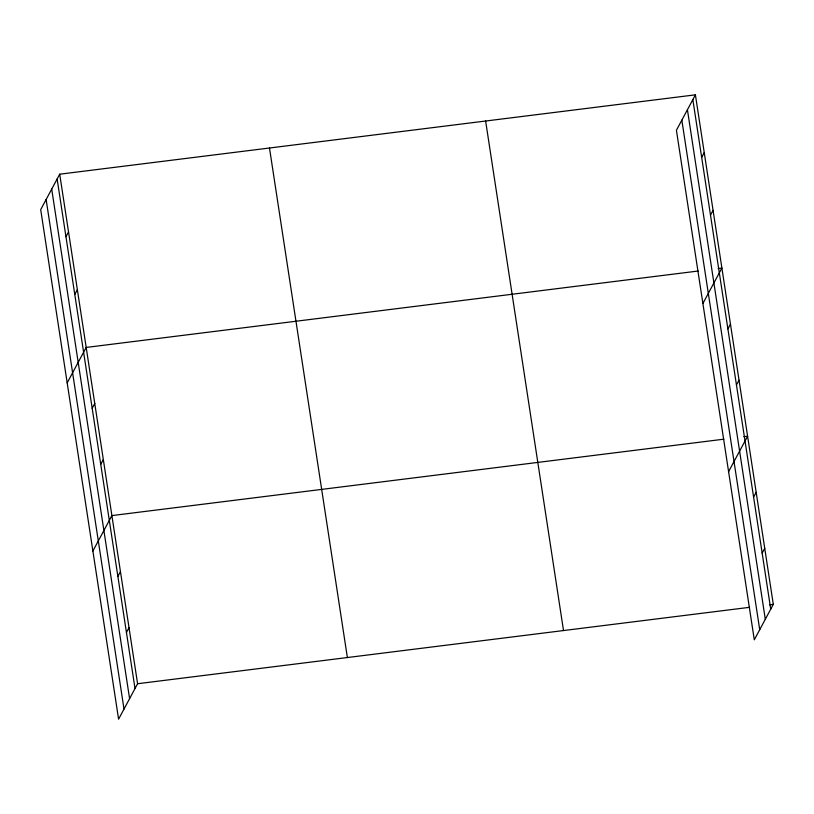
<?xml version="1.0" encoding="UTF-8"?>
<svg xmlns="http://www.w3.org/2000/svg" width="814" height="814" viewBox="0 0 814 814"><rect width="100%" height="100%" fill="white"/><g stroke="black" fill="none" stroke-linecap="round" stroke-linejoin="round"><path stroke-width="1.22" d="M59.707 174.196L40.7 209.636L118.59 719.169L137.586 683.729L59.707 174.196L695.41 94.831L773.3 604.364L754.293 639.804L676.414 130.271L695.41 94.831M65.954 236.742L68.529 231.939M74.786 294.495L77.361 289.692M67.186 382.875L86.182 347.436L698.168 271.031M92.175 408.282L94.75 403.49M100.743 464.336L103.317 459.534M92.888 551.027L111.884 515.588L723.87 439.184M117.877 576.434L120.452 571.631M126.445 632.478L129.019 627.675M701.668 157.377L704.242 152.574M710.5 215.12L713.074 210.327M702.889 303.51L721.896 268.071L718.152 268.539M727.889 328.917L730.463 324.125M736.456 384.971L739.031 380.169M728.591 471.662L747.598 436.223L743.854 436.68M753.591 497.069L756.165 492.267M762.158 553.113L764.733 548.31M137.586 683.729L749.572 607.325M769.556 604.833L773.3 604.364M692.846 99.634L770.726 609.167M687.423 109.737L765.302 619.271M681.837 120.157L759.716 629.69M485.632 121.021L563.512 630.555M269.485 148.006L347.375 657.539M57.133 178.999L135.012 688.532M51.709 189.113L129.589 698.636M46.123 199.522L124.003 709.055"/></g></svg>
